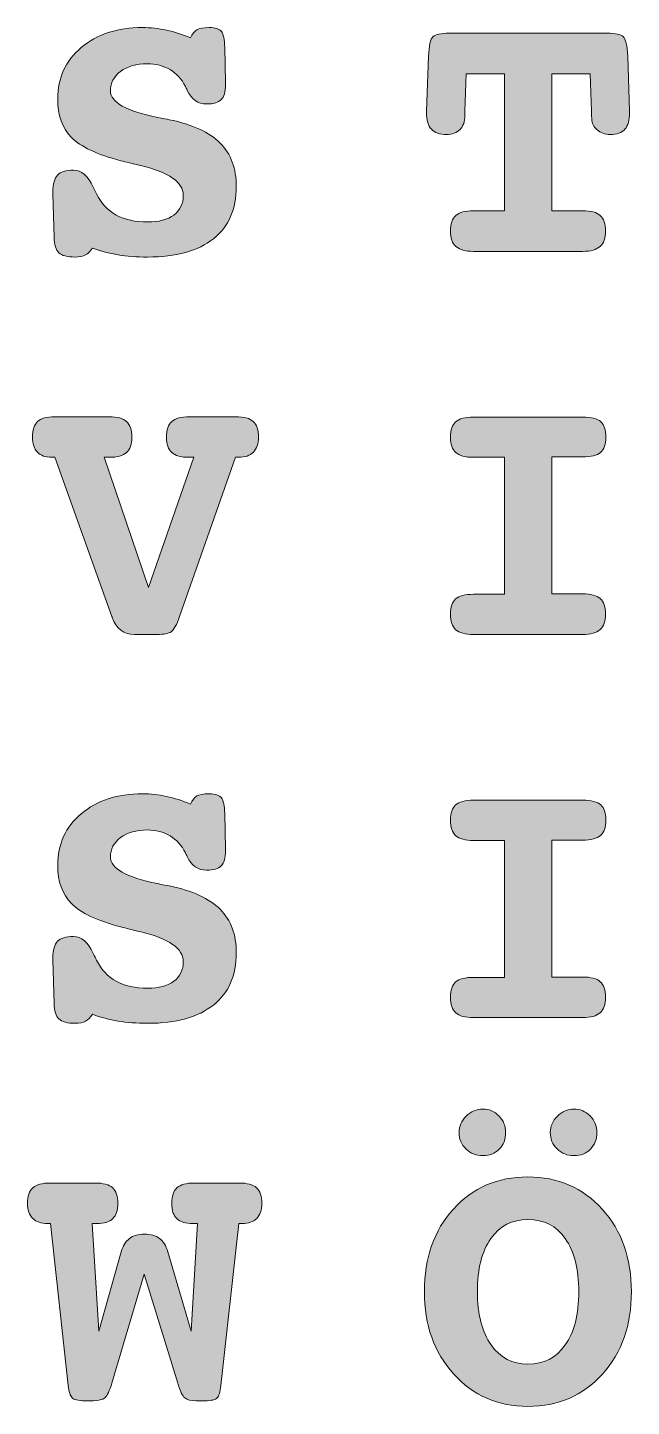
# Model space of a CAD drawing. Header units: inches. Extents: x 2 to 119, y -59 to -2.
# Drawn here: x 31.87 to 43.76, y -28.92 to -1.75 of the extents above; entities that cross this region are included whole.
import ezdxf

# ---------------------------------------------------------------- set-up
doc = ezdxf.new("R2010")
doc.units = ezdxf.units.IN
doc.header["$MEASUREMENT"] = 0
doc.layers.add('Ebene 1', color=7, linetype='Continuous')

# ---------------------------------------------------------------- blocks, each defined once
blk = doc.blocks.new('block 2')
at = {"layer": 'Ebene 1', "true_color": 0xffffff}
h = blk.add_hatch(color=7, dxfattribs=at)
h.dxf.hatch_style = 2
edge = h.paths.add_edge_path()
edge.add_spline(control_points=[(33.144, -6.093), (33.106, -6.155), (33.061, -6.2), (33.01, -6.228), (32.96, -6.256), (32.891, -6.27), (32.804, -6.27), (32.65, -6.27), (32.543, -6.241), (32.484, -6.185), (32.425, -6.128), (32.393, -6.026), (32.388, -5.879), (32.388, -5.879), (32.366, -5.026), (32.366, -5.026), (32.366, -5.026), (32.366, -4.986), (32.366, -4.986), (32.366, -4.829), (32.397, -4.719), (32.457, -4.655), (32.517, -4.591), (32.622, -4.559), (32.772, -4.559), (32.928, -4.559), (33.059, -4.671), (33.162, -4.895), (33.189, -4.951), (33.209, -4.994), (33.224, -5.026), (33.32, -5.214), (33.451, -5.353), (33.616, -5.443), (33.781, -5.534), (33.987, -5.579), (34.233, -5.579), (34.455, -5.579), (34.627, -5.533), (34.75, -5.442), (34.873, -5.35), (34.935, -5.221), (34.935, -5.054), (34.935, -4.796), (34.655, -4.601), (34.096, -4.468), (33.932, -4.43), (33.801, -4.397), (33.705, -4.371), (33.235, -4.248), (32.91, -4.095), (32.73, -3.911), (32.55, -3.728), (32.461, -3.475), (32.461, -3.152), (32.461, -2.739), (32.615, -2.402), (32.925, -2.141), (33.235, -1.879), (33.636, -1.748), (34.128, -1.748), (34.292, -1.748), (34.451, -1.765), (34.606, -1.799), (34.76, -1.833), (34.917, -1.883), (35.076, -1.951), (35.112, -1.874), (35.154, -1.821), (35.201, -1.792), (35.248, -1.763), (35.33, -1.748), (35.448, -1.748), (35.567, -1.748), (35.646, -1.774), (35.686, -1.826), (35.725, -1.878), (35.748, -1.981), (35.752, -2.135), (35.752, -2.135), (35.767, -2.83), (35.767, -2.83), (35.767, -2.83), (35.767, -2.87), (35.767, -2.87), (35.767, -3.012), (35.738, -3.111), (35.682, -3.168), (35.625, -3.225), (35.529, -3.253), (35.394, -3.253), (35.223, -3.253), (35.096, -3.164), (35.014, -2.985), (35, -2.954), (34.988, -2.929), (34.978, -2.909), (34.903, -2.765), (34.802, -2.654), (34.674, -2.577), (34.547, -2.499), (34.397, -2.461), (34.226, -2.461), (34.009, -2.461), (33.833, -2.511), (33.699, -2.611), (33.566, -2.711), (33.499, -2.839), (33.499, -2.996), (33.499, -3.22), (33.809, -3.394), (34.428, -3.517), (34.532, -3.539), (34.609, -3.554), (34.66, -3.564), (35.116, -3.658), (35.45, -3.811), (35.662, -4.024), (35.874, -4.236), (35.98, -4.523), (35.98, -4.884), (35.98, -5.328), (35.83, -5.67), (35.528, -5.91), (35.227, -6.15), (34.795, -6.27), (34.233, -6.27), (34.016, -6.27), (33.821, -6.255), (33.649, -6.226), (33.476, -6.198), (33.308, -6.153), (33.144, -6.093)], knot_values=[0, 0, 0, 0, 1, 1, 1, 2, 2, 2, 3, 3, 3, 4, 4, 4, 5, 5, 5, 6, 6, 6, 7, 7, 7, 8, 8, 8, 9, 9, 9, 10, 10, 10, 11, 11, 11, 12, 12, 12, 13, 13, 13, 14, 14, 14, 15, 15, 15, 16, 16, 16, 17, 17, 17, 18, 18, 18, 19, 19, 19, 20, 20, 20, 21, 21, 21, 22, 22, 22, 23, 23, 23, 24, 24, 24, 25, 25, 25, 26, 26, 26, 27, 27, 27, 28, 28, 28, 29, 29, 29, 30, 30, 30, 31, 31, 31, 32, 32, 32, 33, 33, 33, 34, 34, 34, 35, 35, 35, 36, 36, 36, 37, 37, 37, 38, 38, 38, 39, 39, 39, 40, 40, 40, 41, 41, 41, 42, 42, 42, 43, 43, 43, 44, 44, 44, 44], degree=3, periodic=1)
h = blk.add_hatch(color=7, dxfattribs=at)
h.dxf.hatch_style = 2
edge = h.paths.add_edge_path()
edge.add_spline(control_points=[(40.654, -6.158), (40.497, -6.158), (40.382, -6.126), (40.308, -6.062), (40.235, -5.998), (40.198, -5.896), (40.198, -5.756), (40.198, -5.616), (40.233, -5.515), (40.303, -5.452), (40.373, -5.39), (40.49, -5.358), (40.654, -5.358), (40.654, -5.358), (41.262, -5.358), (41.262, -5.358), (41.262, -5.358), (41.262, -2.66), (41.262, -2.66), (41.262, -2.66), (40.509, -2.66), (40.509, -2.66), (40.509, -2.66), (40.484, -3.394), (40.484, -3.394), (40.484, -3.394), (40.484, -3.485), (40.484, -3.485), (40.484, -3.6), (40.452, -3.691), (40.388, -3.756), (40.324, -3.821), (40.236, -3.854), (40.122, -3.854), (39.987, -3.854), (39.888, -3.819), (39.824, -3.75), (39.76, -3.682), (39.728, -3.573), (39.728, -3.423), (39.728, -3.423), (39.728, -3.394), (39.728, -3.394), (39.728, -3.394), (39.768, -2.313), (39.768, -2.313), (39.775, -2.103), (39.804, -1.975), (39.855, -1.929), (39.905, -1.883), (40.011, -1.86), (40.173, -1.86), (40.173, -1.86), (43.287, -1.86), (43.287, -1.86), (43.449, -1.86), (43.554, -1.883), (43.604, -1.927), (43.653, -1.972), (43.683, -2.1), (43.693, -2.313), (43.693, -2.313), (43.729, -3.394), (43.729, -3.394), (43.729, -3.394), (43.729, -3.423), (43.729, -3.423), (43.729, -3.575), (43.698, -3.685), (43.638, -3.752), (43.578, -3.82), (43.48, -3.854), (43.345, -3.854), (43.242, -3.854), (43.156, -3.823), (43.087, -3.763), (43.018, -3.703), (42.984, -3.632), (42.984, -3.55), (42.984, -3.547), (42.982, -3.53), (42.98, -3.497), (42.977, -3.465), (42.976, -3.43), (42.976, -3.394), (42.976, -3.394), (42.951, -2.66), (42.951, -2.66), (42.951, -2.66), (42.195, -2.66), (42.195, -2.66), (42.195, -2.66), (42.195, -5.358), (42.195, -5.358), (42.195, -5.358), (42.803, -5.358), (42.803, -5.358), (42.967, -5.358), (43.083, -5.389), (43.152, -5.45), (43.221, -5.512), (43.255, -5.614), (43.255, -5.756), (43.255, -5.896), (43.219, -5.998), (43.148, -6.062), (43.077, -6.126), (42.962, -6.158), (42.803, -6.158), (42.803, -6.158), (40.654, -6.158), (40.654, -6.158)], knot_values=[0, 0, 0, 0, 1, 1, 1, 2, 2, 2, 3, 3, 3, 4, 4, 4, 5, 5, 5, 6, 6, 6, 7, 7, 7, 8, 8, 8, 9, 9, 9, 10, 10, 10, 11, 11, 11, 12, 12, 12, 13, 13, 13, 14, 14, 14, 15, 15, 15, 16, 16, 16, 17, 17, 17, 18, 18, 18, 19, 19, 19, 20, 20, 20, 21, 21, 21, 22, 22, 22, 23, 23, 23, 24, 24, 24, 25, 25, 25, 26, 26, 26, 27, 27, 27, 28, 28, 28, 29, 29, 29, 30, 30, 30, 31, 31, 31, 32, 32, 32, 33, 33, 33, 34, 34, 34, 35, 35, 35, 36, 36, 36, 37, 37, 37, 37], degree=3, periodic=1)
h = blk.add_hatch(color=7, dxfattribs=at)
h.dxf.hatch_style = 2
edge = h.paths.add_edge_path()
edge.add_spline(control_points=[(35.145, -10.216), (35.145, -10.216), (35.047, -10.216), (35.047, -10.216), (34.89, -10.216), (34.777, -10.185), (34.707, -10.122), (34.637, -10.06), (34.602, -9.958), (34.602, -9.819), (34.602, -9.676), (34.637, -9.574), (34.707, -9.511), (34.777, -9.448), (34.893, -9.417), (35.054, -9.417), (35.054, -9.417), (35.966, -9.417), (35.966, -9.417), (36.13, -9.417), (36.246, -9.448), (36.315, -9.511), (36.383, -9.574), (36.418, -9.676), (36.418, -9.819), (36.418, -9.946), (36.384, -10.045), (36.317, -10.113), (36.249, -10.182), (36.151, -10.216), (36.024, -10.216), (36.024, -10.216), (35.966, -10.216), (35.966, -10.216), (35.966, -10.216), (34.862, -13.353), (34.862, -13.353), (34.805, -13.517), (34.749, -13.617), (34.696, -13.653), (34.643, -13.689), (34.55, -13.707), (34.418, -13.707), (34.418, -13.707), (33.973, -13.707), (33.973, -13.707), (33.763, -13.707), (33.617, -13.595), (33.535, -13.371), (33.532, -13.364), (33.53, -13.357), (33.528, -13.353), (33.528, -13.353), (32.403, -10.216), (32.403, -10.216), (32.403, -10.216), (32.345, -10.216), (32.345, -10.216), (32.219, -10.216), (32.125, -10.183), (32.061, -10.115), (31.997, -10.048), (31.965, -9.949), (31.965, -9.819), (31.965, -9.676), (31.998, -9.574), (32.064, -9.511), (32.131, -9.448), (32.244, -9.417), (32.403, -9.417), (32.403, -9.417), (33.477, -9.417), (33.477, -9.417), (33.634, -9.417), (33.747, -9.449), (33.817, -9.513), (33.887, -9.577), (33.922, -9.679), (33.922, -9.819), (33.922, -9.958), (33.887, -10.06), (33.817, -10.122), (33.747, -10.185), (33.634, -10.216), (33.477, -10.216), (33.477, -10.216), (33.379, -10.216), (33.379, -10.216), (33.379, -10.216), (34.248, -12.781), (34.248, -12.781), (34.248, -12.781), (35.145, -10.216), (35.145, -10.216)], knot_values=[0, 0, 0, 0, 1, 1, 1, 2, 2, 2, 3, 3, 3, 4, 4, 4, 5, 5, 5, 6, 6, 6, 7, 7, 7, 8, 8, 8, 9, 9, 9, 10, 10, 10, 11, 11, 11, 12, 12, 12, 13, 13, 13, 14, 14, 14, 15, 15, 15, 16, 16, 16, 17, 17, 17, 18, 18, 18, 19, 19, 19, 20, 20, 20, 21, 21, 21, 22, 22, 22, 23, 23, 23, 24, 24, 24, 25, 25, 25, 26, 26, 26, 27, 27, 27, 28, 28, 28, 29, 29, 29, 30, 30, 30, 31, 31, 31, 31], degree=3, periodic=1)
h = blk.add_hatch(color=7, dxfattribs=at)
h.dxf.hatch_style = 2
edge = h.paths.add_edge_path()
edge.add_spline(control_points=[(42.803, -9.424), (42.974, -9.424), (43.093, -9.454), (43.161, -9.515), (43.228, -9.575), (43.262, -9.676), (43.262, -9.819), (43.262, -9.958), (43.227, -10.058), (43.157, -10.119), (43.087, -10.179), (42.969, -10.209), (42.803, -10.209), (42.803, -10.209), (42.195, -10.209), (42.195, -10.209), (42.195, -10.209), (42.195, -12.908), (42.195, -12.908), (42.195, -12.908), (42.803, -12.908), (42.803, -12.908), (42.967, -12.908), (43.083, -12.938), (43.152, -13), (43.221, -13.061), (43.255, -13.163), (43.255, -13.306), (43.255, -13.446), (43.219, -13.547), (43.148, -13.611), (43.077, -13.675), (42.962, -13.707), (42.803, -13.707), (42.803, -13.707), (40.654, -13.707), (40.654, -13.707), (40.49, -13.707), (40.373, -13.676), (40.303, -13.613), (40.233, -13.55), (40.198, -13.448), (40.198, -13.306), (40.198, -13.166), (40.233, -13.066), (40.301, -13.005), (40.37, -12.945), (40.488, -12.915), (40.654, -12.915), (40.654, -12.915), (41.262, -12.915), (41.262, -12.915), (41.262, -12.915), (41.262, -10.216), (41.262, -10.216), (41.262, -10.216), (40.654, -10.216), (40.654, -10.216), (40.49, -10.216), (40.373, -10.185), (40.303, -10.122), (40.233, -10.06), (40.198, -9.958), (40.198, -9.819), (40.198, -9.679), (40.233, -9.578), (40.301, -9.516), (40.37, -9.455), (40.488, -9.424), (40.654, -9.424), (40.654, -9.424), (42.803, -9.424), (42.803, -9.424)], knot_values=[0, 0, 0, 0, 1, 1, 1, 2, 2, 2, 3, 3, 3, 4, 4, 4, 5, 5, 5, 6, 6, 6, 7, 7, 7, 8, 8, 8, 9, 9, 9, 10, 10, 10, 11, 11, 11, 12, 12, 12, 13, 13, 13, 14, 14, 14, 15, 15, 15, 16, 16, 16, 17, 17, 17, 18, 18, 18, 19, 19, 19, 20, 20, 20, 21, 21, 21, 22, 22, 22, 23, 23, 23, 24, 24, 24, 24], degree=3, periodic=1)
h = blk.add_hatch(color=7, dxfattribs=at)
h.dxf.hatch_style = 2
edge = h.paths.add_edge_path()
edge.add_spline(control_points=[(33.144, -21.191), (33.106, -21.254), (33.061, -21.299), (33.01, -21.327), (32.96, -21.355), (32.891, -21.369), (32.804, -21.369), (32.65, -21.369), (32.543, -21.34), (32.484, -21.284), (32.425, -21.227), (32.393, -21.125), (32.388, -20.978), (32.388, -20.978), (32.366, -20.124), (32.366, -20.124), (32.366, -20.124), (32.366, -20.085), (32.366, -20.085), (32.366, -19.928), (32.397, -19.818), (32.457, -19.753), (32.517, -19.69), (32.622, -19.658), (32.772, -19.658), (32.928, -19.658), (33.059, -19.77), (33.162, -19.994), (33.189, -20.05), (33.209, -20.093), (33.224, -20.124), (33.32, -20.312), (33.451, -20.452), (33.616, -20.542), (33.781, -20.633), (33.987, -20.678), (34.233, -20.678), (34.455, -20.678), (34.627, -20.632), (34.75, -20.54), (34.873, -20.449), (34.935, -20.32), (34.935, -20.153), (34.935, -19.895), (34.655, -19.7), (34.096, -19.567), (33.932, -19.529), (33.801, -19.496), (33.705, -19.47), (33.235, -19.347), (32.91, -19.193), (32.73, -19.01), (32.55, -18.827), (32.461, -18.574), (32.461, -18.251), (32.461, -17.838), (32.615, -17.501), (32.925, -17.24), (33.235, -16.978), (33.636, -16.847), (34.128, -16.847), (34.292, -16.847), (34.451, -16.864), (34.606, -16.898), (34.76, -16.931), (34.917, -16.982), (35.076, -17.05), (35.112, -16.972), (35.154, -16.919), (35.201, -16.89), (35.248, -16.862), (35.33, -16.847), (35.448, -16.847), (35.567, -16.847), (35.646, -16.873), (35.686, -16.925), (35.725, -16.977), (35.748, -17.08), (35.752, -17.234), (35.752, -17.234), (35.767, -17.929), (35.767, -17.929), (35.767, -17.929), (35.767, -17.968), (35.767, -17.968), (35.767, -18.111), (35.738, -18.21), (35.682, -18.267), (35.625, -18.324), (35.529, -18.352), (35.394, -18.352), (35.223, -18.352), (35.096, -18.263), (35.014, -18.084), (35, -18.053), (34.988, -18.027), (34.978, -18.008), (34.903, -17.864), (34.802, -17.753), (34.674, -17.675), (34.547, -17.598), (34.397, -17.56), (34.226, -17.56), (34.009, -17.56), (33.833, -17.61), (33.699, -17.71), (33.566, -17.81), (33.499, -17.938), (33.499, -18.095), (33.499, -18.319), (33.809, -18.493), (34.428, -18.616), (34.532, -18.638), (34.609, -18.653), (34.66, -18.663), (35.116, -18.757), (35.45, -18.91), (35.662, -19.122), (35.874, -19.335), (35.98, -19.622), (35.98, -19.983), (35.98, -20.427), (35.83, -20.769), (35.528, -21.009), (35.227, -21.249), (34.795, -21.369), (34.233, -21.369), (34.016, -21.369), (33.821, -21.354), (33.649, -21.325), (33.476, -21.297), (33.308, -21.252), (33.144, -21.191)], knot_values=[0, 0, 0, 0, 1, 1, 1, 2, 2, 2, 3, 3, 3, 4, 4, 4, 5, 5, 5, 6, 6, 6, 7, 7, 7, 8, 8, 8, 9, 9, 9, 10, 10, 10, 11, 11, 11, 12, 12, 12, 13, 13, 13, 14, 14, 14, 15, 15, 15, 16, 16, 16, 17, 17, 17, 18, 18, 18, 19, 19, 19, 20, 20, 20, 21, 21, 21, 22, 22, 22, 23, 23, 23, 24, 24, 24, 25, 25, 25, 26, 26, 26, 27, 27, 27, 28, 28, 28, 29, 29, 29, 30, 30, 30, 31, 31, 31, 32, 32, 32, 33, 33, 33, 34, 34, 34, 35, 35, 35, 36, 36, 36, 37, 37, 37, 38, 38, 38, 39, 39, 39, 40, 40, 40, 41, 41, 41, 42, 42, 42, 43, 43, 43, 44, 44, 44, 44], degree=3, periodic=1)
h = blk.add_hatch(color=7, dxfattribs=at)
h.dxf.hatch_style = 2
edge = h.paths.add_edge_path()
edge.add_spline(control_points=[(42.803, -16.974), (42.974, -16.974), (43.093, -17.004), (43.161, -17.064), (43.228, -17.124), (43.262, -17.226), (43.262, -17.368), (43.262, -17.508), (43.227, -17.608), (43.157, -17.668), (43.087, -17.728), (42.969, -17.759), (42.803, -17.759), (42.803, -17.759), (42.195, -17.759), (42.195, -17.759), (42.195, -17.759), (42.195, -20.457), (42.195, -20.457), (42.195, -20.457), (42.803, -20.457), (42.803, -20.457), (42.967, -20.457), (43.083, -20.488), (43.152, -20.549), (43.221, -20.611), (43.255, -20.713), (43.255, -20.855), (43.255, -20.995), (43.219, -21.097), (43.148, -21.161), (43.077, -21.225), (42.962, -21.257), (42.803, -21.257), (42.803, -21.257), (40.654, -21.257), (40.654, -21.257), (40.49, -21.257), (40.373, -21.225), (40.303, -21.163), (40.233, -21.1), (40.198, -20.997), (40.198, -20.855), (40.198, -20.715), (40.233, -20.615), (40.301, -20.555), (40.37, -20.495), (40.488, -20.464), (40.654, -20.464), (40.654, -20.464), (41.262, -20.464), (41.262, -20.464), (41.262, -20.464), (41.262, -17.766), (41.262, -17.766), (41.262, -17.766), (40.654, -17.766), (40.654, -17.766), (40.49, -17.766), (40.373, -17.734), (40.303, -17.672), (40.233, -17.609), (40.198, -17.508), (40.198, -17.368), (40.198, -17.228), (40.233, -17.127), (40.301, -17.066), (40.37, -17.004), (40.488, -16.974), (40.654, -16.974), (40.654, -16.974), (42.803, -16.974), (42.803, -16.974)], knot_values=[0, 0, 0, 0, 1, 1, 1, 2, 2, 2, 3, 3, 3, 4, 4, 4, 5, 5, 5, 6, 6, 6, 7, 7, 7, 8, 8, 8, 9, 9, 9, 10, 10, 10, 11, 11, 11, 12, 12, 12, 13, 13, 13, 14, 14, 14, 15, 15, 15, 16, 16, 16, 17, 17, 17, 18, 18, 18, 19, 19, 19, 20, 20, 20, 21, 21, 21, 22, 22, 22, 23, 23, 23, 24, 24, 24, 24], degree=3, periodic=1)
h = blk.add_hatch(color=7, dxfattribs=at)
h.dxf.hatch_style = 2
edge = h.paths.add_edge_path()
edge.add_spline(control_points=[(43.765, -26.657), (43.765, -27.318), (43.574, -27.86), (43.192, -28.284), (42.81, -28.707), (42.322, -28.918), (41.726, -28.918), (41.136, -28.918), (40.648, -28.706), (40.263, -28.28), (39.877, -27.854), (39.685, -27.313), (39.685, -26.657), (39.685, -25.994), (39.875, -25.452), (40.257, -25.03), (40.639, -24.608), (41.129, -24.396), (41.726, -24.396), (42.319, -24.396), (42.807, -24.609), (43.19, -25.033), (43.573, -25.458), (43.765, -25.999), (43.765, -26.657)], knot_values=[0, 0, 0, 0, 1, 1, 1, 2, 2, 2, 3, 3, 3, 4, 4, 4, 5, 5, 5, 6, 6, 6, 7, 7, 7, 8, 8, 8, 8], degree=3, periodic=1)
edge = h.paths.add_edge_path()
edge.add_spline(control_points=[(40.368, -23.518), (40.368, -23.397), (40.415, -23.29), (40.509, -23.198), (40.602, -23.105), (40.712, -23.058), (40.839, -23.058), (40.96, -23.058), (41.065, -23.104), (41.154, -23.195), (41.243, -23.287), (41.287, -23.395), (41.287, -23.518), (41.287, -23.653), (41.245, -23.763), (41.161, -23.849), (41.077, -23.934), (40.97, -23.977), (40.839, -23.977), (40.707, -23.977), (40.596, -23.933), (40.505, -23.845), (40.414, -23.757), (40.368, -23.648), (40.368, -23.518)], knot_values=[0, 0, 0, 0, 1, 1, 1, 2, 2, 2, 3, 3, 3, 4, 4, 4, 5, 5, 5, 6, 6, 6, 7, 7, 7, 8, 8, 8, 8], degree=3, periodic=1)
edge = h.paths.add_edge_path()
edge.add_spline(control_points=[(41.726, -28.086), (42.037, -28.086), (42.281, -27.96), (42.46, -27.708), (42.638, -27.456), (42.727, -27.106), (42.727, -26.657), (42.727, -26.211), (42.638, -25.863), (42.461, -25.612), (42.284, -25.361), (42.039, -25.236), (41.726, -25.236), (41.416, -25.236), (41.172, -25.361), (40.995, -25.612), (40.819, -25.863), (40.73, -26.211), (40.73, -26.657), (40.73, -27.101), (40.82, -27.45), (40.999, -27.705), (41.178, -27.959), (41.421, -28.086), (41.726, -28.086)], knot_values=[0, 0, 0, 0, 1, 1, 1, 2, 2, 2, 3, 3, 3, 4, 4, 4, 5, 5, 5, 6, 6, 6, 7, 7, 7, 8, 8, 8, 8], degree=3, periodic=1)
edge = h.paths.add_edge_path()
edge.add_spline(control_points=[(42.166, -23.518), (42.166, -23.397), (42.213, -23.29), (42.307, -23.198), (42.401, -23.105), (42.51, -23.058), (42.633, -23.058), (42.756, -23.058), (42.862, -23.104), (42.951, -23.195), (43.04, -23.287), (43.085, -23.395), (43.085, -23.518), (43.085, -23.653), (43.043, -23.763), (42.958, -23.849), (42.874, -23.934), (42.765, -23.977), (42.633, -23.977), (42.503, -23.977), (42.392, -23.933), (42.302, -23.845), (42.211, -23.757), (42.166, -23.648), (42.166, -23.518)], knot_values=[0, 0, 0, 0, 1, 1, 1, 2, 2, 2, 3, 3, 3, 4, 4, 4, 5, 5, 5, 6, 6, 6, 7, 7, 7, 8, 8, 8, 8], degree=3, periodic=1)
h = blk.add_hatch(color=7, dxfattribs=at)
h.dxf.hatch_style = 2
edge = h.paths.add_edge_path()
edge.add_spline(control_points=[(34.164, -26.31), (34.164, -26.31), (33.528, -28.459), (33.528, -28.459), (33.484, -28.611), (33.438, -28.707), (33.39, -28.747), (33.342, -28.786), (33.267, -28.806), (33.166, -28.806), (33.166, -28.806), (32.996, -28.806), (32.996, -28.806), (32.863, -28.806), (32.779, -28.787), (32.743, -28.748), (32.707, -28.71), (32.682, -28.629), (32.67, -28.506), (32.67, -28.506), (32.319, -25.316), (32.319, -25.316), (32.319, -25.316), (32.262, -25.316), (32.262, -25.316), (32.134, -25.316), (32.036, -25.282), (31.969, -25.214), (31.901, -25.147), (31.867, -25.048), (31.867, -24.917), (31.867, -24.775), (31.902, -24.673), (31.972, -24.61), (32.042, -24.547), (32.158, -24.516), (32.319, -24.516), (32.319, -24.516), (33.195, -24.516), (33.195, -24.516), (33.359, -24.516), (33.475, -24.547), (33.544, -24.61), (33.613, -24.673), (33.647, -24.775), (33.647, -24.917), (33.647, -25.053), (33.613, -25.153), (33.546, -25.218), (33.478, -25.283), (33.373, -25.316), (33.231, -25.316), (33.231, -25.316), (33.137, -25.316), (33.137, -25.316), (33.137, -25.316), (33.271, -27.435), (33.271, -27.435), (33.271, -27.435), (33.712, -25.872), (33.712, -25.872), (33.746, -25.755), (33.8, -25.667), (33.875, -25.61), (33.95, -25.554), (34.049, -25.525), (34.172, -25.525), (34.295, -25.525), (34.393, -25.553), (34.466, -25.608), (34.54, -25.664), (34.595, -25.752), (34.631, -25.872), (34.631, -25.872), (35.09, -27.435), (35.09, -27.435), (35.09, -27.435), (35.217, -25.316), (35.217, -25.316), (35.217, -25.316), (35.123, -25.316), (35.123, -25.316), (34.981, -25.316), (34.876, -25.283), (34.808, -25.218), (34.741, -25.153), (34.707, -25.053), (34.707, -24.917), (34.707, -24.775), (34.741, -24.673), (34.81, -24.61), (34.879, -24.547), (34.995, -24.516), (35.159, -24.516), (35.159, -24.516), (36.031, -24.516), (36.031, -24.516), (36.195, -24.516), (36.311, -24.547), (36.38, -24.61), (36.449, -24.673), (36.483, -24.775), (36.483, -24.917), (36.483, -25.048), (36.45, -25.147), (36.383, -25.214), (36.317, -25.282), (36.22, -25.316), (36.092, -25.316), (36.092, -25.316), (36.031, -25.316), (36.031, -25.316), (36.031, -25.316), (35.676, -28.506), (35.676, -28.506), (35.662, -28.634), (35.638, -28.716), (35.604, -28.752), (35.57, -28.788), (35.488, -28.806), (35.358, -28.806), (35.358, -28.806), (35.188, -28.806), (35.188, -28.806), (35.087, -28.806), (35.013, -28.788), (34.965, -28.75), (34.919, -28.713), (34.872, -28.616), (34.826, -28.459), (34.826, -28.459), (34.164, -26.31), (34.164, -26.31)], knot_values=[0, 0, 0, 0, 1, 1, 1, 2, 2, 2, 3, 3, 3, 4, 4, 4, 5, 5, 5, 6, 6, 6, 7, 7, 7, 8, 8, 8, 9, 9, 9, 10, 10, 10, 11, 11, 11, 12, 12, 12, 13, 13, 13, 14, 14, 14, 15, 15, 15, 16, 16, 16, 17, 17, 17, 18, 18, 18, 19, 19, 19, 20, 20, 20, 21, 21, 21, 22, 22, 22, 23, 23, 23, 24, 24, 24, 25, 25, 25, 26, 26, 26, 27, 27, 27, 28, 28, 28, 29, 29, 29, 30, 30, 30, 31, 31, 31, 32, 32, 32, 33, 33, 33, 34, 34, 34, 35, 35, 35, 36, 36, 36, 37, 37, 37, 38, 38, 38, 39, 39, 39, 40, 40, 40, 41, 41, 41, 42, 42, 42, 43, 43, 43, 44, 44, 44, 44], degree=3, periodic=1)
at = {"layer": 'Ebene 1', "lineweight": 0}
for points, knots in [([(33.144, -6.093), (33.106, -6.155), (33.061, -6.2), (33.01, -6.228), (32.96, -6.256), (32.891, -6.27), (32.804, -6.27), (32.65, -6.27), (32.543, -6.241), (32.484, -6.185), (32.425, -6.128), (32.393, -6.026), (32.388, -5.879), (32.388, -5.879), (32.366, -5.026), (32.366, -5.026), (32.366, -5.026), (32.366, -4.986), (32.366, -4.986), (32.366, -4.829), (32.397, -4.719), (32.457, -4.655), (32.517, -4.591), (32.622, -4.559), (32.772, -4.559), (32.928, -4.559), (33.059, -4.671), (33.162, -4.895), (33.189, -4.951), (33.209, -4.994), (33.224, -5.026), (33.32, -5.214), (33.451, -5.353), (33.616, -5.443), (33.781, -5.534), (33.987, -5.579), (34.233, -5.579), (34.455, -5.579), (34.627, -5.533), (34.75, -5.442), (34.873, -5.35), (34.935, -5.221), (34.935, -5.054), (34.935, -4.796), (34.655, -4.601), (34.096, -4.468), (33.932, -4.43), (33.801, -4.397), (33.705, -4.371), (33.235, -4.248), (32.91, -4.095), (32.73, -3.911), (32.55, -3.728), (32.461, -3.475), (32.461, -3.152), (32.461, -2.739), (32.615, -2.402), (32.925, -2.141), (33.235, -1.879), (33.636, -1.748), (34.128, -1.748), (34.292, -1.748), (34.451, -1.765), (34.606, -1.799), (34.76, -1.833), (34.917, -1.883), (35.076, -1.951), (35.112, -1.874), (35.154, -1.821), (35.201, -1.792), (35.248, -1.763), (35.33, -1.748), (35.448, -1.748), (35.567, -1.748), (35.646, -1.774), (35.686, -1.826), (35.725, -1.878), (35.748, -1.981), (35.752, -2.135), (35.752, -2.135), (35.767, -2.83), (35.767, -2.83), (35.767, -2.83), (35.767, -2.87), (35.767, -2.87), (35.767, -3.012), (35.738, -3.111), (35.682, -3.168), (35.625, -3.225), (35.529, -3.253), (35.394, -3.253), (35.223, -3.253), (35.096, -3.164), (35.014, -2.985), (35, -2.954), (34.988, -2.929), (34.978, -2.909), (34.903, -2.765), (34.802, -2.654), (34.674, -2.577), (34.547, -2.499), (34.397, -2.461), (34.226, -2.461), (34.009, -2.461), (33.833, -2.511), (33.699, -2.611), (33.566, -2.711), (33.499, -2.839), (33.499, -2.996), (33.499, -3.22), (33.809, -3.394), (34.428, -3.517), (34.532, -3.539), (34.609, -3.554), (34.66, -3.564), (35.116, -3.658), (35.45, -3.811), (35.662, -4.024), (35.874, -4.236), (35.98, -4.523), (35.98, -4.884), (35.98, -5.328), (35.83, -5.67), (35.528, -5.91), (35.227, -6.15), (34.795, -6.27), (34.233, -6.27), (34.016, -6.27), (33.821, -6.255), (33.649, -6.226), (33.476, -6.198), (33.308, -6.153), (33.144, -6.093)], [0, 0, 0, 0, 1, 1, 1, 2, 2, 2, 3, 3, 3, 4, 4, 4, 5, 5, 5, 6, 6, 6, 7, 7, 7, 8, 8, 8, 9, 9, 9, 10, 10, 10, 11, 11, 11, 12, 12, 12, 13, 13, 13, 14, 14, 14, 15, 15, 15, 16, 16, 16, 17, 17, 17, 18, 18, 18, 19, 19, 19, 20, 20, 20, 21, 21, 21, 22, 22, 22, 23, 23, 23, 24, 24, 24, 25, 25, 25, 26, 26, 26, 27, 27, 27, 28, 28, 28, 29, 29, 29, 30, 30, 30, 31, 31, 31, 32, 32, 32, 33, 33, 33, 34, 34, 34, 35, 35, 35, 36, 36, 36, 37, 37, 37, 38, 38, 38, 39, 39, 39, 40, 40, 40, 41, 41, 41, 42, 42, 42, 43, 43, 43, 44, 44, 44, 44]), ([(40.654, -6.158), (40.497, -6.158), (40.382, -6.126), (40.308, -6.062), (40.235, -5.998), (40.198, -5.896), (40.198, -5.756), (40.198, -5.616), (40.233, -5.515), (40.303, -5.452), (40.373, -5.39), (40.49, -5.358), (40.654, -5.358), (40.654, -5.358), (41.262, -5.358), (41.262, -5.358), (41.262, -5.358), (41.262, -2.66), (41.262, -2.66), (41.262, -2.66), (40.509, -2.66), (40.509, -2.66), (40.509, -2.66), (40.484, -3.394), (40.484, -3.394), (40.484, -3.394), (40.484, -3.485), (40.484, -3.485), (40.484, -3.6), (40.452, -3.691), (40.388, -3.756), (40.324, -3.821), (40.236, -3.854), (40.122, -3.854), (39.987, -3.854), (39.888, -3.819), (39.824, -3.75), (39.76, -3.682), (39.728, -3.573), (39.728, -3.423), (39.728, -3.423), (39.728, -3.394), (39.728, -3.394), (39.728, -3.394), (39.768, -2.313), (39.768, -2.313), (39.775, -2.103), (39.804, -1.975), (39.855, -1.929), (39.905, -1.883), (40.011, -1.86), (40.173, -1.86), (40.173, -1.86), (43.287, -1.86), (43.287, -1.86), (43.449, -1.86), (43.554, -1.883), (43.604, -1.927), (43.653, -1.972), (43.683, -2.1), (43.693, -2.313), (43.693, -2.313), (43.729, -3.394), (43.729, -3.394), (43.729, -3.394), (43.729, -3.423), (43.729, -3.423), (43.729, -3.575), (43.698, -3.685), (43.638, -3.752), (43.578, -3.82), (43.48, -3.854), (43.345, -3.854), (43.242, -3.854), (43.156, -3.823), (43.087, -3.763), (43.018, -3.703), (42.984, -3.632), (42.984, -3.55), (42.984, -3.547), (42.982, -3.53), (42.98, -3.497), (42.977, -3.465), (42.976, -3.43), (42.976, -3.394), (42.976, -3.394), (42.951, -2.66), (42.951, -2.66), (42.951, -2.66), (42.195, -2.66), (42.195, -2.66), (42.195, -2.66), (42.195, -5.358), (42.195, -5.358), (42.195, -5.358), (42.803, -5.358), (42.803, -5.358), (42.967, -5.358), (43.083, -5.389), (43.152, -5.45), (43.221, -5.512), (43.255, -5.614), (43.255, -5.756), (43.255, -5.896), (43.219, -5.998), (43.148, -6.062), (43.077, -6.126), (42.962, -6.158), (42.803, -6.158), (42.803, -6.158), (40.654, -6.158), (40.654, -6.158)], [0, 0, 0, 0, 1, 1, 1, 2, 2, 2, 3, 3, 3, 4, 4, 4, 5, 5, 5, 6, 6, 6, 7, 7, 7, 8, 8, 8, 9, 9, 9, 10, 10, 10, 11, 11, 11, 12, 12, 12, 13, 13, 13, 14, 14, 14, 15, 15, 15, 16, 16, 16, 17, 17, 17, 18, 18, 18, 19, 19, 19, 20, 20, 20, 21, 21, 21, 22, 22, 22, 23, 23, 23, 24, 24, 24, 25, 25, 25, 26, 26, 26, 27, 27, 27, 28, 28, 28, 29, 29, 29, 30, 30, 30, 31, 31, 31, 32, 32, 32, 33, 33, 33, 34, 34, 34, 35, 35, 35, 36, 36, 36, 37, 37, 37, 37]), ([(35.145, -10.216), (35.145, -10.216), (35.047, -10.216), (35.047, -10.216), (34.89, -10.216), (34.777, -10.185), (34.707, -10.122), (34.637, -10.06), (34.602, -9.958), (34.602, -9.819), (34.602, -9.676), (34.637, -9.574), (34.707, -9.511), (34.777, -9.448), (34.893, -9.417), (35.054, -9.417), (35.054, -9.417), (35.966, -9.417), (35.966, -9.417), (36.13, -9.417), (36.246, -9.448), (36.315, -9.511), (36.383, -9.574), (36.418, -9.676), (36.418, -9.819), (36.418, -9.946), (36.384, -10.045), (36.317, -10.113), (36.249, -10.182), (36.151, -10.216), (36.024, -10.216), (36.024, -10.216), (35.966, -10.216), (35.966, -10.216), (35.966, -10.216), (34.862, -13.353), (34.862, -13.353), (34.805, -13.517), (34.749, -13.617), (34.696, -13.653), (34.643, -13.689), (34.55, -13.707), (34.418, -13.707), (34.418, -13.707), (33.973, -13.707), (33.973, -13.707), (33.763, -13.707), (33.617, -13.595), (33.535, -13.371), (33.532, -13.364), (33.53, -13.357), (33.528, -13.353), (33.528, -13.353), (32.403, -10.216), (32.403, -10.216), (32.403, -10.216), (32.345, -10.216), (32.345, -10.216), (32.219, -10.216), (32.125, -10.183), (32.061, -10.115), (31.997, -10.048), (31.965, -9.949), (31.965, -9.819), (31.965, -9.676), (31.998, -9.574), (32.064, -9.511), (32.131, -9.448), (32.244, -9.417), (32.403, -9.417), (32.403, -9.417), (33.477, -9.417), (33.477, -9.417), (33.634, -9.417), (33.747, -9.449), (33.817, -9.513), (33.887, -9.577), (33.922, -9.679), (33.922, -9.819), (33.922, -9.958), (33.887, -10.06), (33.817, -10.122), (33.747, -10.185), (33.634, -10.216), (33.477, -10.216), (33.477, -10.216), (33.379, -10.216), (33.379, -10.216), (33.379, -10.216), (34.248, -12.781), (34.248, -12.781), (34.248, -12.781), (35.145, -10.216), (35.145, -10.216)], [0, 0, 0, 0, 1, 1, 1, 2, 2, 2, 3, 3, 3, 4, 4, 4, 5, 5, 5, 6, 6, 6, 7, 7, 7, 8, 8, 8, 9, 9, 9, 10, 10, 10, 11, 11, 11, 12, 12, 12, 13, 13, 13, 14, 14, 14, 15, 15, 15, 16, 16, 16, 17, 17, 17, 18, 18, 18, 19, 19, 19, 20, 20, 20, 21, 21, 21, 22, 22, 22, 23, 23, 23, 24, 24, 24, 25, 25, 25, 26, 26, 26, 27, 27, 27, 28, 28, 28, 29, 29, 29, 30, 30, 30, 31, 31, 31, 31]), ([(42.803, -9.424), (42.974, -9.424), (43.093, -9.454), (43.161, -9.515), (43.228, -9.575), (43.262, -9.676), (43.262, -9.819), (43.262, -9.958), (43.227, -10.058), (43.157, -10.119), (43.087, -10.179), (42.969, -10.209), (42.803, -10.209), (42.803, -10.209), (42.195, -10.209), (42.195, -10.209), (42.195, -10.209), (42.195, -12.908), (42.195, -12.908), (42.195, -12.908), (42.803, -12.908), (42.803, -12.908), (42.967, -12.908), (43.083, -12.938), (43.152, -13), (43.221, -13.061), (43.255, -13.163), (43.255, -13.306), (43.255, -13.446), (43.219, -13.547), (43.148, -13.611), (43.077, -13.675), (42.962, -13.707), (42.803, -13.707), (42.803, -13.707), (40.654, -13.707), (40.654, -13.707), (40.49, -13.707), (40.373, -13.676), (40.303, -13.613), (40.233, -13.55), (40.198, -13.448), (40.198, -13.306), (40.198, -13.166), (40.233, -13.066), (40.301, -13.005), (40.37, -12.945), (40.488, -12.915), (40.654, -12.915), (40.654, -12.915), (41.262, -12.915), (41.262, -12.915), (41.262, -12.915), (41.262, -10.216), (41.262, -10.216), (41.262, -10.216), (40.654, -10.216), (40.654, -10.216), (40.49, -10.216), (40.373, -10.185), (40.303, -10.122), (40.233, -10.06), (40.198, -9.958), (40.198, -9.819), (40.198, -9.679), (40.233, -9.578), (40.301, -9.516), (40.37, -9.455), (40.488, -9.424), (40.654, -9.424), (40.654, -9.424), (42.803, -9.424), (42.803, -9.424)], [0, 0, 0, 0, 1, 1, 1, 2, 2, 2, 3, 3, 3, 4, 4, 4, 5, 5, 5, 6, 6, 6, 7, 7, 7, 8, 8, 8, 9, 9, 9, 10, 10, 10, 11, 11, 11, 12, 12, 12, 13, 13, 13, 14, 14, 14, 15, 15, 15, 16, 16, 16, 17, 17, 17, 18, 18, 18, 19, 19, 19, 20, 20, 20, 21, 21, 21, 22, 22, 22, 23, 23, 23, 24, 24, 24, 24]), ([(33.144, -21.191), (33.106, -21.254), (33.061, -21.299), (33.01, -21.327), (32.96, -21.355), (32.891, -21.369), (32.804, -21.369), (32.65, -21.369), (32.543, -21.34), (32.484, -21.284), (32.425, -21.227), (32.393, -21.125), (32.388, -20.978), (32.388, -20.978), (32.366, -20.124), (32.366, -20.124), (32.366, -20.124), (32.366, -20.085), (32.366, -20.085), (32.366, -19.928), (32.397, -19.818), (32.457, -19.753), (32.517, -19.69), (32.622, -19.658), (32.772, -19.658), (32.928, -19.658), (33.059, -19.77), (33.162, -19.994), (33.189, -20.05), (33.209, -20.093), (33.224, -20.124), (33.32, -20.312), (33.451, -20.452), (33.616, -20.542), (33.781, -20.633), (33.987, -20.678), (34.233, -20.678), (34.455, -20.678), (34.627, -20.632), (34.75, -20.54), (34.873, -20.449), (34.935, -20.32), (34.935, -20.153), (34.935, -19.895), (34.655, -19.7), (34.096, -19.567), (33.932, -19.529), (33.801, -19.496), (33.705, -19.47), (33.235, -19.347), (32.91, -19.193), (32.73, -19.01), (32.55, -18.827), (32.461, -18.574), (32.461, -18.251), (32.461, -17.838), (32.615, -17.501), (32.925, -17.24), (33.235, -16.978), (33.636, -16.847), (34.128, -16.847), (34.292, -16.847), (34.451, -16.864), (34.606, -16.898), (34.76, -16.931), (34.917, -16.982), (35.076, -17.05), (35.112, -16.972), (35.154, -16.919), (35.201, -16.89), (35.248, -16.862), (35.33, -16.847), (35.448, -16.847), (35.567, -16.847), (35.646, -16.873), (35.686, -16.925), (35.725, -16.977), (35.748, -17.08), (35.752, -17.234), (35.752, -17.234), (35.767, -17.929), (35.767, -17.929), (35.767, -17.929), (35.767, -17.968), (35.767, -17.968), (35.767, -18.111), (35.738, -18.21), (35.682, -18.267), (35.625, -18.324), (35.529, -18.352), (35.394, -18.352), (35.223, -18.352), (35.096, -18.263), (35.014, -18.084), (35, -18.053), (34.988, -18.027), (34.978, -18.008), (34.903, -17.864), (34.802, -17.753), (34.674, -17.675), (34.547, -17.598), (34.397, -17.56), (34.226, -17.56), (34.009, -17.56), (33.833, -17.61), (33.699, -17.71), (33.566, -17.81), (33.499, -17.938), (33.499, -18.095), (33.499, -18.319), (33.809, -18.493), (34.428, -18.616), (34.532, -18.638), (34.609, -18.653), (34.66, -18.663), (35.116, -18.757), (35.45, -18.91), (35.662, -19.122), (35.874, -19.335), (35.98, -19.622), (35.98, -19.983), (35.98, -20.427), (35.83, -20.769), (35.528, -21.009), (35.227, -21.249), (34.795, -21.369), (34.233, -21.369), (34.016, -21.369), (33.821, -21.354), (33.649, -21.325), (33.476, -21.297), (33.308, -21.252), (33.144, -21.191)], [0, 0, 0, 0, 1, 1, 1, 2, 2, 2, 3, 3, 3, 4, 4, 4, 5, 5, 5, 6, 6, 6, 7, 7, 7, 8, 8, 8, 9, 9, 9, 10, 10, 10, 11, 11, 11, 12, 12, 12, 13, 13, 13, 14, 14, 14, 15, 15, 15, 16, 16, 16, 17, 17, 17, 18, 18, 18, 19, 19, 19, 20, 20, 20, 21, 21, 21, 22, 22, 22, 23, 23, 23, 24, 24, 24, 25, 25, 25, 26, 26, 26, 27, 27, 27, 28, 28, 28, 29, 29, 29, 30, 30, 30, 31, 31, 31, 32, 32, 32, 33, 33, 33, 34, 34, 34, 35, 35, 35, 36, 36, 36, 37, 37, 37, 38, 38, 38, 39, 39, 39, 40, 40, 40, 41, 41, 41, 42, 42, 42, 43, 43, 43, 44, 44, 44, 44]), ([(42.803, -16.974), (42.974, -16.974), (43.093, -17.004), (43.161, -17.064), (43.228, -17.124), (43.262, -17.226), (43.262, -17.368), (43.262, -17.508), (43.227, -17.608), (43.157, -17.668), (43.087, -17.728), (42.969, -17.759), (42.803, -17.759), (42.803, -17.759), (42.195, -17.759), (42.195, -17.759), (42.195, -17.759), (42.195, -20.457), (42.195, -20.457), (42.195, -20.457), (42.803, -20.457), (42.803, -20.457), (42.967, -20.457), (43.083, -20.488), (43.152, -20.549), (43.221, -20.611), (43.255, -20.713), (43.255, -20.855), (43.255, -20.995), (43.219, -21.097), (43.148, -21.161), (43.077, -21.225), (42.962, -21.257), (42.803, -21.257), (42.803, -21.257), (40.654, -21.257), (40.654, -21.257), (40.49, -21.257), (40.373, -21.225), (40.303, -21.163), (40.233, -21.1), (40.198, -20.997), (40.198, -20.855), (40.198, -20.715), (40.233, -20.615), (40.301, -20.555), (40.37, -20.495), (40.488, -20.464), (40.654, -20.464), (40.654, -20.464), (41.262, -20.464), (41.262, -20.464), (41.262, -20.464), (41.262, -17.766), (41.262, -17.766), (41.262, -17.766), (40.654, -17.766), (40.654, -17.766), (40.49, -17.766), (40.373, -17.734), (40.303, -17.672), (40.233, -17.609), (40.198, -17.508), (40.198, -17.368), (40.198, -17.228), (40.233, -17.127), (40.301, -17.066), (40.37, -17.004), (40.488, -16.974), (40.654, -16.974), (40.654, -16.974), (42.803, -16.974), (42.803, -16.974)], [0, 0, 0, 0, 1, 1, 1, 2, 2, 2, 3, 3, 3, 4, 4, 4, 5, 5, 5, 6, 6, 6, 7, 7, 7, 8, 8, 8, 9, 9, 9, 10, 10, 10, 11, 11, 11, 12, 12, 12, 13, 13, 13, 14, 14, 14, 15, 15, 15, 16, 16, 16, 17, 17, 17, 18, 18, 18, 19, 19, 19, 20, 20, 20, 21, 21, 21, 22, 22, 22, 23, 23, 23, 24, 24, 24, 24]), ([(40.368, -23.518), (40.368, -23.397), (40.415, -23.29), (40.509, -23.198), (40.602, -23.105), (40.712, -23.058), (40.839, -23.058), (40.96, -23.058), (41.065, -23.104), (41.154, -23.195), (41.243, -23.287), (41.287, -23.395), (41.287, -23.518), (41.287, -23.653), (41.245, -23.763), (41.161, -23.849), (41.077, -23.934), (40.97, -23.977), (40.839, -23.977), (40.707, -23.977), (40.596, -23.933), (40.505, -23.845), (40.414, -23.757), (40.368, -23.648), (40.368, -23.518)], [0, 0, 0, 0, 1, 1, 1, 2, 2, 2, 3, 3, 3, 4, 4, 4, 5, 5, 5, 6, 6, 6, 7, 7, 7, 8, 8, 8, 8]), ([(42.166, -23.518), (42.166, -23.397), (42.213, -23.29), (42.307, -23.198), (42.401, -23.105), (42.51, -23.058), (42.633, -23.058), (42.756, -23.058), (42.862, -23.104), (42.951, -23.195), (43.04, -23.287), (43.085, -23.395), (43.085, -23.518), (43.085, -23.653), (43.043, -23.763), (42.958, -23.849), (42.874, -23.934), (42.765, -23.977), (42.633, -23.977), (42.503, -23.977), (42.392, -23.933), (42.302, -23.845), (42.211, -23.757), (42.166, -23.648), (42.166, -23.518)], [0, 0, 0, 0, 1, 1, 1, 2, 2, 2, 3, 3, 3, 4, 4, 4, 5, 5, 5, 6, 6, 6, 7, 7, 7, 8, 8, 8, 8]), ([(43.765, -26.657), (43.765, -27.318), (43.574, -27.86), (43.192, -28.284), (42.81, -28.707), (42.322, -28.918), (41.726, -28.918), (41.136, -28.918), (40.648, -28.706), (40.263, -28.28), (39.877, -27.854), (39.685, -27.313), (39.685, -26.657), (39.685, -25.994), (39.875, -25.452), (40.257, -25.03), (40.639, -24.608), (41.129, -24.396), (41.726, -24.396), (42.319, -24.396), (42.807, -24.609), (43.19, -25.033), (43.573, -25.458), (43.765, -25.999), (43.765, -26.657)], [0, 0, 0, 0, 1, 1, 1, 2, 2, 2, 3, 3, 3, 4, 4, 4, 5, 5, 5, 6, 6, 6, 7, 7, 7, 8, 8, 8, 8]), ([(34.164, -26.31), (34.164, -26.31), (33.528, -28.459), (33.528, -28.459), (33.484, -28.611), (33.438, -28.707), (33.39, -28.747), (33.342, -28.786), (33.267, -28.806), (33.166, -28.806), (33.166, -28.806), (32.996, -28.806), (32.996, -28.806), (32.863, -28.806), (32.779, -28.787), (32.743, -28.748), (32.707, -28.71), (32.682, -28.629), (32.67, -28.506), (32.67, -28.506), (32.319, -25.316), (32.319, -25.316), (32.319, -25.316), (32.262, -25.316), (32.262, -25.316), (32.134, -25.316), (32.036, -25.282), (31.969, -25.214), (31.901, -25.147), (31.867, -25.048), (31.867, -24.917), (31.867, -24.775), (31.902, -24.673), (31.972, -24.61), (32.042, -24.547), (32.158, -24.516), (32.319, -24.516), (32.319, -24.516), (33.195, -24.516), (33.195, -24.516), (33.359, -24.516), (33.475, -24.547), (33.544, -24.61), (33.613, -24.673), (33.647, -24.775), (33.647, -24.917), (33.647, -25.053), (33.613, -25.153), (33.546, -25.218), (33.478, -25.283), (33.373, -25.316), (33.231, -25.316), (33.231, -25.316), (33.137, -25.316), (33.137, -25.316), (33.137, -25.316), (33.271, -27.435), (33.271, -27.435), (33.271, -27.435), (33.712, -25.872), (33.712, -25.872), (33.746, -25.755), (33.8, -25.667), (33.875, -25.61), (33.95, -25.554), (34.049, -25.525), (34.172, -25.525), (34.295, -25.525), (34.393, -25.553), (34.466, -25.608), (34.54, -25.664), (34.595, -25.752), (34.631, -25.872), (34.631, -25.872), (35.09, -27.435), (35.09, -27.435), (35.09, -27.435), (35.217, -25.316), (35.217, -25.316), (35.217, -25.316), (35.123, -25.316), (35.123, -25.316), (34.981, -25.316), (34.876, -25.283), (34.808, -25.218), (34.741, -25.153), (34.707, -25.053), (34.707, -24.917), (34.707, -24.775), (34.741, -24.673), (34.81, -24.61), (34.879, -24.547), (34.995, -24.516), (35.159, -24.516), (35.159, -24.516), (36.031, -24.516), (36.031, -24.516), (36.195, -24.516), (36.311, -24.547), (36.38, -24.61), (36.449, -24.673), (36.483, -24.775), (36.483, -24.917), (36.483, -25.048), (36.45, -25.147), (36.383, -25.214), (36.317, -25.282), (36.22, -25.316), (36.092, -25.316), (36.092, -25.316), (36.031, -25.316), (36.031, -25.316), (36.031, -25.316), (35.676, -28.506), (35.676, -28.506), (35.662, -28.634), (35.638, -28.716), (35.604, -28.752), (35.57, -28.788), (35.488, -28.806), (35.358, -28.806), (35.358, -28.806), (35.188, -28.806), (35.188, -28.806), (35.087, -28.806), (35.013, -28.788), (34.965, -28.75), (34.919, -28.713), (34.872, -28.616), (34.826, -28.459), (34.826, -28.459), (34.164, -26.31), (34.164, -26.31)], [0, 0, 0, 0, 1, 1, 1, 2, 2, 2, 3, 3, 3, 4, 4, 4, 5, 5, 5, 6, 6, 6, 7, 7, 7, 8, 8, 8, 9, 9, 9, 10, 10, 10, 11, 11, 11, 12, 12, 12, 13, 13, 13, 14, 14, 14, 15, 15, 15, 16, 16, 16, 17, 17, 17, 18, 18, 18, 19, 19, 19, 20, 20, 20, 21, 21, 21, 22, 22, 22, 23, 23, 23, 24, 24, 24, 25, 25, 25, 26, 26, 26, 27, 27, 27, 28, 28, 28, 29, 29, 29, 30, 30, 30, 31, 31, 31, 32, 32, 32, 33, 33, 33, 34, 34, 34, 35, 35, 35, 36, 36, 36, 37, 37, 37, 38, 38, 38, 39, 39, 39, 40, 40, 40, 41, 41, 41, 42, 42, 42, 43, 43, 43, 44, 44, 44, 44]), ([(41.726, -28.086), (42.037, -28.086), (42.281, -27.96), (42.46, -27.708), (42.638, -27.456), (42.727, -27.106), (42.727, -26.657), (42.727, -26.211), (42.638, -25.863), (42.461, -25.612), (42.284, -25.361), (42.039, -25.236), (41.726, -25.236), (41.416, -25.236), (41.172, -25.361), (40.995, -25.612), (40.819, -25.863), (40.73, -26.211), (40.73, -26.657), (40.73, -27.101), (40.82, -27.45), (40.999, -27.705), (41.178, -27.959), (41.421, -28.086), (41.726, -28.086)], [0, 0, 0, 0, 1, 1, 1, 2, 2, 2, 3, 3, 3, 4, 4, 4, 5, 5, 5, 6, 6, 6, 7, 7, 7, 8, 8, 8, 8])]:
    blk.add_open_spline(points, degree=3, knots=knots, dxfattribs=at)

msp = doc.modelspace()

# ---------------------------------------------------------------- block references
at = {"layer": 'Ebene 1'}
msp.add_blockref('block 2', (0, 0), dxfattribs=at)

doc.saveas('drawing.dxf')
